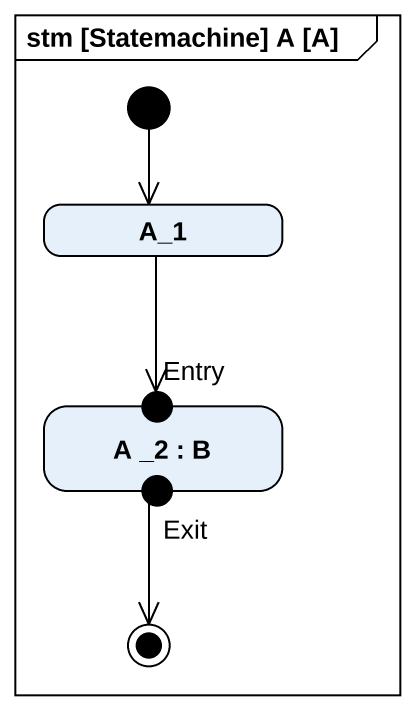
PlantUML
@startuml
mainframe stm [Statemachine] A [A]
hide empty description
state initial1 <<start>>
state A_1
state "A _2 : B" as A_2
state Entry <<start>>
state Exit <<start>>
state final1 <<end>>
initial1 --> A_1
A_1 --> Entry
Exit --> final1
@enduml
